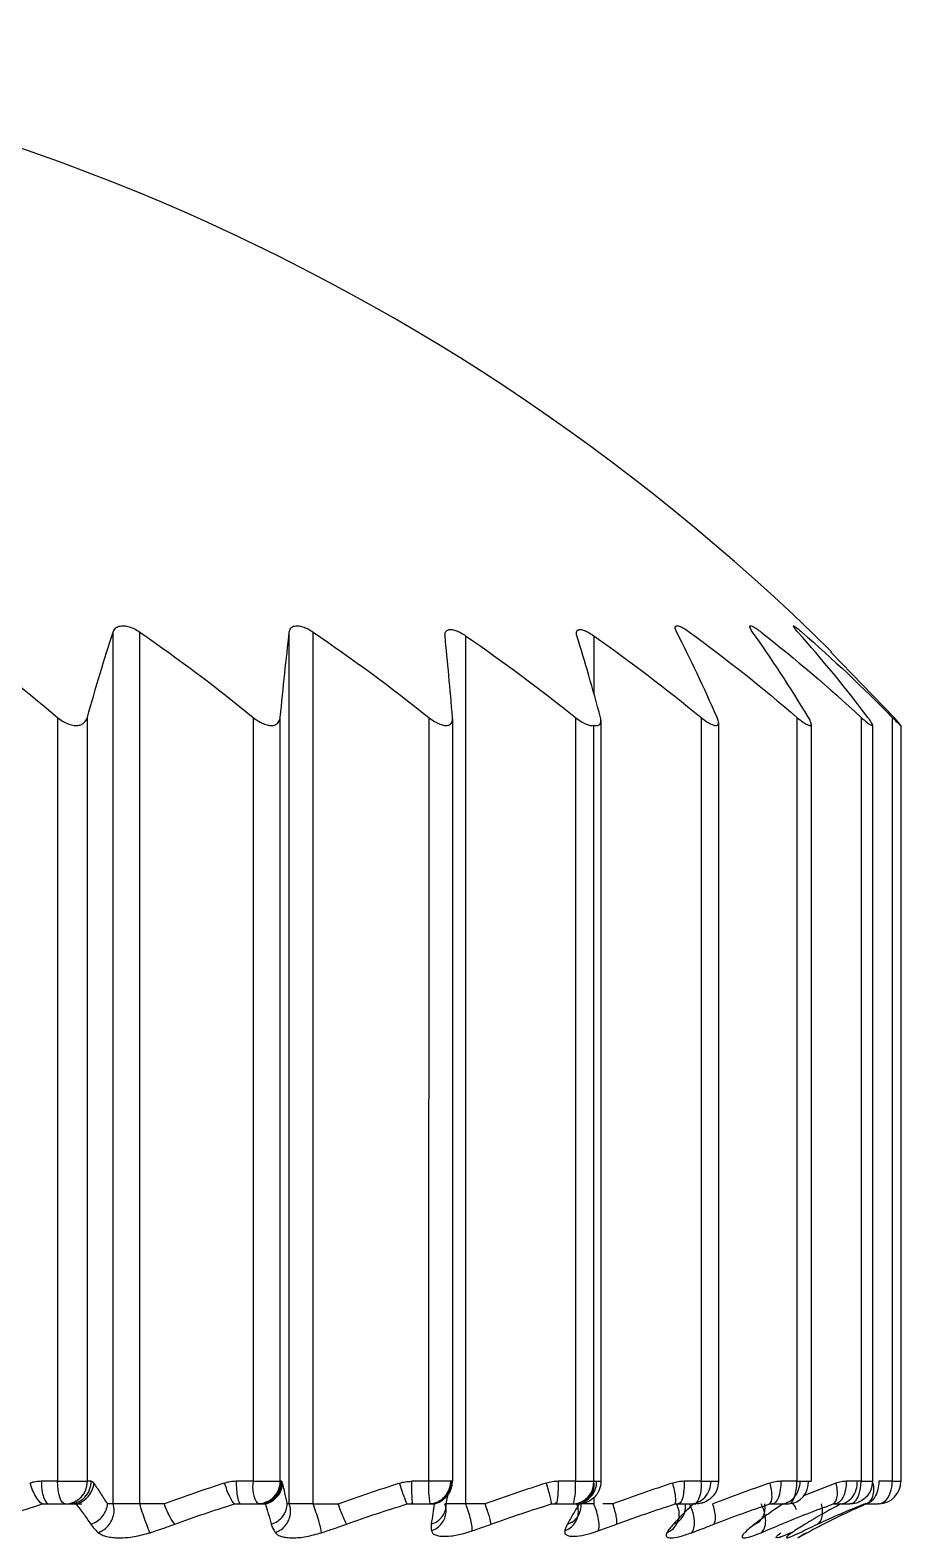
# Model space of a CAD drawing. Header units: inches. Extents: x 24920 to 61775, y 10942 to 38819.
# Drawn here: x 48673.61 to 48677.45, y 29690.49 to 29697.14 of the extents above; entities that cross this region are included whole.
import ezdxf

# ---------------------------------------------------------------- set-up
doc = ezdxf.new("R2010")
doc.units = ezdxf.units.IN
doc.header["$MEASUREMENT"] = 0
doc.layers.add('FF-FIXT', color=2, linetype='Continuous')

# ---------------------------------------------------------------- blocks, each defined once
blk = doc.blocks.new('ssgeg')
at = {"layer": 'FF-FIXT', "color": 8, "ltscale": 3}
for p, q in [((48903.9739, 29515.1444), (48903.974, 29518.9899)), ((48904.0914, 29515.1444), (48904.0915, 29518.9899)), ((48904.7508, 29515.1444), (48904.7508, 29518.9899)), ((48904.856, 29515.1444), (48904.8561, 29518.9899)), ((48905.5286, 29518.9732), (48905.5285, 29515.1444)), ((48906.094, 29518.9732), (48906.094, 29518.7145)), ((48907.4178, 29518.6136), (48907.1393, 29518.9008)), ((48903.7287, 29518.6137), (48903.7286, 29515.2444)), ((48903.8603, 29515.2444), (48903.8603, 29518.6136)), ((48904.5913, 29518.6136), (48904.5913, 29515.2444)), ((48904.711, 29515.2444), (48904.7111, 29518.6136)), ((48905.3655, 29518.6136), (48905.3654, 29515.2444)), ((48905.471, 29518.6085), (48905.4709, 29515.2444)), ((48906.0126, 29518.6136), (48906.0125, 29515.2444)), ((48906.5666, 29518.6136), (48906.5665, 29515.2444)), ((48906.9898, 29518.6136), (48906.9897, 29515.2444)), ((48907.273, 29518.6136), (48907.2729, 29515.2444)), ((48907.4101, 29518.6136), (48907.4101, 29515.2444)), ((48906.0938, 29515.2444), (48906.0939, 29518.5793)), ((48906.1254, 29518.5992), (48906.1253, 29515.2444)), ((48906.6435, 29518.5908), (48906.6435, 29515.2444)), ((48907.0527, 29518.5843), (48907.0527, 29515.2444)), ((48907.3228, 29518.5796), (48907.3227, 29515.2444)), ((48907.4478, 29518.5783), (48907.4478, 29515.2444)), ((48903.7286, 29515.2444), (48903.6571, 29515.2444)), ((48903.7286, 29515.2444), (48903.8603, 29515.2444)), ((48903.8772, 29515.2444), (48903.8603, 29515.2444)), ((48904.5913, 29515.2444), (48904.5167, 29515.2444)), ((48904.5913, 29515.2444), (48904.711, 29515.2444)), ((48904.7169, 29515.2444), (48904.711, 29515.2444)), ((48904.7154, 29515.2173), (48904.7201, 29515.2254)), ((48905.3654, 29515.2444), (48905.2894, 29515.2444)), ((48905.4637, 29515.2444), (48905.3654, 29515.2444)), ((48905.4709, 29515.2444), (48905.4637, 29515.2444)), ((48906.0125, 29515.2444), (48905.9367, 29515.2444)), ((48906.0125, 29515.2444), (48906.0938, 29515.2444)), ((48906.0938, 29515.2444), (48906.1253, 29515.2444)), ((48906.5665, 29515.2444), (48906.4925, 29515.2444)), ((48906.5665, 29515.2444), (48906.6435, 29515.2444)), ((48906.9897, 29515.2444), (48906.919, 29515.2444)), ((48906.9897, 29515.2444), (48907.0527, 29515.2444)), ((48907.1618, 29515.2365), (48907.0181, 29515.18)), ((48907.2729, 29515.2444), (48907.2071, 29515.2444)), ((48907.2729, 29515.2444), (48907.3227, 29515.2444)), ((48907.4101, 29515.2444), (48907.3505, 29515.2444)), ((48907.4101, 29515.2444), (48907.4478, 29515.2444)), ((48903.6602, 29515.1444), (48903.6913, 29515.1444)), ((48903.6789, 29515.1514), (48903.6834, 29515.1444)), ((48903.6913, 29515.1444), (48903.7797, 29515.1444)), ((48903.6913, 29515.1444), (48903.7628, 29515.1444)), ((48903.7628, 29515.1444), (48903.7797, 29515.1444)), ((48903.7797, 29515.1444), (48903.8104, 29515.1444)), ((48903.9739, 29515.1444), (48903.9492, 29515.1444)), ((48904.1998, 29515.1444), (48904.0914, 29515.1444)), ((48904.5085, 29515.1444), (48904.5368, 29515.1444)), ((48904.5296, 29515.1514), (48904.5295, 29515.1473)), ((48904.5368, 29515.1444), (48904.6172, 29515.1444)), ((48904.5368, 29515.1444), (48904.6113, 29515.1444)), ((48904.6113, 29515.1444), (48904.6172, 29515.1444)), ((48904.6172, 29515.1444), (48904.6451, 29515.1444)), ((48904.6668, 29515.156), (48904.6546, 29515.1517)), ((48904.7508, 29515.1444), (48904.7421, 29515.1444)), ((48904.856, 29515.1444), (48904.9665, 29515.1444)), ((48905.27, 29515.1444), (48905.295, 29515.1444)), ((48905.2931, 29515.1514), (48905.2883, 29515.1444)), ((48905.2923, 29515.1444), (48905.3093, 29515.1444)), ((48905.295, 29515.1444), (48905.3709, 29515.1444)), ((48905.3657, 29515.1444), (48905.3901, 29515.1444)), ((48905.4374, 29515.1444), (48905.4433, 29515.1444)), ((48905.4433, 29515.1444), (48905.4548, 29515.2016)), ((48905.6144, 29515.1444), (48905.5285, 29515.1444)), ((48905.9069, 29515.1444), (48905.9281, 29515.1444)), ((48905.9314, 29515.1513), (48905.9223, 29515.1443)), ((48905.9281, 29515.1444), (48906.0039, 29515.1444)), ((48906.009, 29515.1444), (48906.0295, 29515.1444)), ((48906.0939, 29515.1717), (48906.0939, 29515.1444)), ((48906.1778, 29515.1444), (48906.1332, 29515.1444)), ((48906.4526, 29515.1444), (48906.4694, 29515.1444)), ((48906.478, 29515.1513), (48906.4647, 29515.1443)), ((48906.4694, 29515.1444), (48906.5435, 29515.1444)), ((48906.8698, 29515.1444), (48906.882, 29515.1444)), ((48906.882, 29515.1444), (48906.9527, 29515.1444)), ((48906.9319, 29515.1414), (48906.9295, 29515.1451)), ((48907.1497, 29515.1444), (48907.1569, 29515.1444)), ((48907.1569, 29515.1444), (48907.2227, 29515.1444)), ((48907.2882, 29515.1444), (48907.3478, 29515.1444)), ((48907.3525, 29515.1446), (48907.3478, 29515.1444)), ((48906.8261, 29515.0695), (48906.794, 29515.0471)), ((48906.9169, 29514.9988), (48906.9132, 29514.9964)), ((48906.9541, 29514.9978), (48906.9506, 29514.9955))]:
    blk.add_line(p, q, dxfattribs=at)
at = {"layer": 'FF-FIXT', "color": 8, "ltscale": 3, "flags": 128}
for points in [[(48903.7628, 29515.1444), (48903.7561, 29515.1464), (48903.7497, 29515.1521), (48903.7438, 29515.1613), (48903.7386, 29515.1737), (48903.7344, 29515.1889), (48903.7312, 29515.2062), (48903.7293, 29515.2249), (48903.7286, 29515.2444)], [(48906.9527, 29515.1444), (48906.9599, 29515.1463), (48906.9668, 29515.152), (48906.9732, 29515.1612), (48906.9788, 29515.1737), (48906.9835, 29515.1888), (48906.9869, 29515.2061), (48906.989, 29515.2249), (48906.9897, 29515.2444)], [(48907.2227, 29515.1444), (48907.2325, 29515.1463), (48907.2419, 29515.152), (48907.2506, 29515.1612), (48907.2582, 29515.1736), (48907.2644, 29515.1888), (48907.2691, 29515.2061), (48907.2719, 29515.2248), (48907.2729, 29515.2444)], [(48907.3478, 29515.1444), (48907.3599, 29515.1463), (48907.3716, 29515.152), (48907.3824, 29515.1612), (48907.3918, 29515.1736), (48907.3996, 29515.1888), (48907.4053, 29515.2061), (48907.4089, 29515.2248), (48907.4101, 29515.2444)], [(48906.5784, 29515.1516), (48906.5618, 29515.1463), (48906.5435, 29515.1444)]]:
    blk.add_lwpolyline(points, dxfattribs=at)
at = {"layer": 'FF-FIXT', "color": 8, "ltscale": 3}
for centre, radius, start, end in [((48900.4663, 29512.1445), 9.5, 45.35074, 89.99878), ((48903.7615, 29515.2432), 0.0988, 270.73974, 0.71462), ((48904.731, 29515.2204), 0.1418, 170.25833, 212.42148), ((48904.611, 29515.2443), 0.1, 293.50909, 0.04727), ((48905.8221, 29515.2195), 0.4574, 176.87377, 189.44373), ((48905.3708, 29515.2443), 0.0999, 284.10245, 0.05441), ((48905.7152, 29515.2196), 0.2983, 345.39915, 4.7702), ((48905.9986, 29515.2396), 0.0954, 273.21105, 2.87721), ((48906.0059, 29515.2311), 0.0889, 282.58649, 8.58338), ((48906.4409, 29515.2207), 0.1279, 323.35466, 10.673), ((48906.946, 29515.2386), 0.0944, 274.02824, 3.53102), ((48907.348, 29515.2443), 0.0998, 272.61752, 0.03695), ((48904.6113, 29515.2439), 0.0994, 270.00476, 293.46565), ((48906.0249, 29515.2421), 0.0977, 270.2483, 293.11684)]:
    blk.add_arc(centre, radius, start, end, dxfattribs=at)
for points, knots in [([(48903.974, 29518.9899), (48903.976, 29518.9962), (48903.9795, 29519.002), (48903.9846, 29519.0066), (48903.9888, 29519.0104), (48903.9941, 29519.0134), (48904.0005, 29519.0153), (48904.0069, 29519.0172), (48904.0145, 29519.0179), (48904.0226, 29519.0174), (48904.0297, 29519.0169), (48904.0373, 29519.0154), (48904.0449, 29519.0131), (48904.0527, 29519.0108), (48904.0606, 29519.0076), (48904.0681, 29519.0038), (48904.0763, 29518.9997), (48904.0841, 29518.995), (48904.0915, 29518.9899)], [0, 0, 0, 0, 0.0000337382, 0.0000337382, 0.0000337382, 0.0000613606, 0.0000613606, 0.0000613606, 0.0000892256, 0.0000892256, 0.0000892256, 0.0001137012, 0.0001137012, 0.0001137012, 0.0001388699, 0.0001388699, 0.0001388699, 0.0001659953, 0.0001659953, 0.0001659953, 0.0001659953]), ([(48904.7508, 29518.9899), (48904.7516, 29518.9962), (48904.7536, 29519.002), (48904.7574, 29519.0066), (48904.7604, 29519.0103), (48904.7647, 29519.0134), (48904.77, 29519.0153), (48904.7754, 29519.0171), (48904.7821, 29519.0179), (48904.7894, 29519.0173), (48904.7959, 29519.0169), (48904.803, 29519.0154), (48904.8102, 29519.0131), (48904.8176, 29519.0108), (48904.8252, 29519.0075), (48904.8326, 29519.0038), (48904.8406, 29518.9997), (48904.8485, 29518.995), (48904.8561, 29518.9899)], [0, 0, 0, 0, 0.0000337382, 0.0000337382, 0.0000337382, 0.0000613606, 0.0000613606, 0.0000613606, 0.0000892256, 0.0000892256, 0.0000892256, 0.0001137012, 0.0001137012, 0.0001137012, 0.0001388699, 0.0001388699, 0.0001388699, 0.0001659953, 0.0001659953, 0.0001659953, 0.0001659953]), ([(48905.4375, 29518.9732), (48905.4368, 29518.9796), (48905.4375, 29518.9854), (48905.4398, 29518.99), (48905.4416, 29518.9938), (48905.4447, 29518.9969), (48905.4489, 29518.9988), (48905.4532, 29519.0007), (48905.4588, 29519.0015), (48905.4652, 29519.001), (48905.4709, 29519.0005), (48905.4773, 29518.999), (48905.4839, 29518.9968), (48905.4908, 29518.9945), (48905.498, 29518.9912), (48905.5051, 29518.9875), (48905.513, 29518.9833), (48905.5209, 29518.9785), (48905.5286, 29518.9732)], [0, 0, 0, 0, 0.0000338569, 0.0000338569, 0.0000338569, 0.0000614833, 0.0000614833, 0.0000614833, 0.0000893569, 0.0000893569, 0.0000893569, 0.0001137913, 0.0001137913, 0.0001137913, 0.0001388793, 0.0001388793, 0.0001388793, 0.0001667421, 0.0001667421, 0.0001667421, 0.0001667421]), ([(48906.0193, 29518.9732), (48906.0173, 29518.9795), (48906.0165, 29518.9854), (48906.0173, 29518.99), (48906.018, 29518.9938), (48906.0198, 29518.9969), (48906.0228, 29518.9988), (48906.0259, 29519.0007), (48906.0303, 29519.0015), (48906.0356, 29519.001), (48906.0404, 29519.0005), (48906.046, 29518.999), (48906.0519, 29518.9968), (48906.0581, 29518.9944), (48906.0647, 29518.9912), (48906.0714, 29518.9875), (48906.0788, 29518.9833), (48906.0865, 29518.9784), (48906.094, 29518.9732)], [0, 0, 0, 0, 0.0000338569, 0.0000338569, 0.0000338569, 0.0000614833, 0.0000614833, 0.0000614833, 0.0000893569, 0.0000893569, 0.0000893569, 0.0001137913, 0.0001137913, 0.0001137913, 0.0001388793, 0.0001388793, 0.0001388793, 0.0001667421, 0.0001667421, 0.0001667421, 0.0001667421]), ([(48906.4592, 29518.9898), (48906.4559, 29518.9962), (48906.4537, 29519.0019), (48906.4531, 29519.0065), (48906.4525, 29519.0103), (48906.4531, 29519.0133), (48906.4549, 29519.0152), (48906.4567, 29519.0171), (48906.4599, 29519.0179), (48906.4641, 29519.0173), (48906.4679, 29519.0168), (48906.4726, 29519.0153), (48906.4778, 29519.0131), (48906.4831, 29519.0107), (48906.4891, 29519.0075), (48906.4952, 29519.0037), (48906.5019, 29518.9997), (48906.5089, 29518.9949), (48906.5158, 29518.9898)], [0, 0, 0, 0, 0.0000337382, 0.0000337382, 0.0000337382, 0.0000613606, 0.0000613606, 0.0000613606, 0.0000892256, 0.0000892256, 0.0000892256, 0.0001137012, 0.0001137012, 0.0001137012, 0.0001388699, 0.0001388699, 0.0001388699, 0.0001659953, 0.0001659953, 0.0001659953, 0.0001659953]), ([(48906.7943, 29518.9898), (48906.7898, 29518.9962), (48906.7862, 29519.0019), (48906.7841, 29519.0065), (48906.7824, 29519.0103), (48906.7816, 29519.0133), (48906.7821, 29519.0152), (48906.7826, 29519.0171), (48906.7844, 29519.0179), (48906.7874, 29519.0173), (48906.7901, 29519.0168), (48906.7937, 29519.0153), (48906.798, 29519.0131), (48906.8024, 29519.0107), (48906.8075, 29519.0075), (48906.813, 29519.0037), (48906.8189, 29518.9997), (48906.8252, 29518.9949), (48906.8317, 29518.9898)], [0, 0, 0, 0, 0.0000337382, 0.0000337382, 0.0000337382, 0.0000613606, 0.0000613606, 0.0000613606, 0.0000892256, 0.0000892256, 0.0000892256, 0.0001137012, 0.0001137012, 0.0001137012, 0.0001388699, 0.0001388699, 0.0001388699, 0.0001659953, 0.0001659953, 0.0001659953, 0.0001659953]), ([(48906.9937, 29518.9898), (48906.9881, 29518.9961), (48906.9832, 29519.0019), (48906.9796, 29519.0065), (48906.9767, 29519.0103), (48906.9746, 29519.0133), (48906.9738, 29519.0152), (48906.9729, 29519.0171), (48906.9733, 29519.0178), (48906.975, 29519.0173), (48906.9766, 29519.0168), (48906.9791, 29519.0153), (48906.9823, 29519.0131), (48906.9857, 29519.0107), (48906.9899, 29519.0075), (48906.9945, 29519.0037), (48906.9995, 29518.9997), (48907.0052, 29518.9949), (48907.011, 29518.9898)], [0, 0, 0, 0, 0.0000337382, 0.0000337382, 0.0000337382, 0.0000613606, 0.0000613606, 0.0000613606, 0.0000892256, 0.0000892256, 0.0000892256, 0.0001137012, 0.0001137012, 0.0001137012, 0.0001388699, 0.0001388699, 0.0001388699, 0.0001659953, 0.0001659953, 0.0001659953, 0.0001659953]), ([(48903.7287, 29518.6137), (48903.7379, 29518.6058), (48903.7483, 29518.5984), (48903.7593, 29518.5924), (48903.7676, 29518.588), (48903.7763, 29518.5842), (48903.7851, 29518.5816), (48903.7925, 29518.5793), (48903.8001, 29518.578), (48903.8073, 29518.5776), (48903.8144, 29518.5773), (48903.8212, 29518.578), (48903.8272, 29518.5797), (48903.833, 29518.5813), (48903.8381, 29518.5838), (48903.8424, 29518.5869), (48903.8487, 29518.5915), (48903.8534, 29518.5974), (48903.8567, 29518.604), (48903.8582, 29518.607), (48903.8594, 29518.6103), (48903.8603, 29518.6136)], [0, 0, 0, 0, 0.000037755, 0.000037755, 0.000037755, 0.0000657467, 0.0000657467, 0.0000657467, 0.0000895473, 0.0000895473, 0.0000895473, 0.0001134069, 0.0001134069, 0.0001134069, 0.0001365653, 0.0001365653, 0.0001365653, 0.0001706438, 0.0001706438, 0.0001706438, 0.000186607, 0.000186607, 0.000186607, 0.000186607]), ([(48904.5913, 29518.6136), (48904.601, 29518.6058), (48904.6115, 29518.5984), (48904.6225, 29518.5924), (48904.6307, 29518.5879), (48904.6393, 29518.5841), (48904.6476, 29518.5815), (48904.6547, 29518.5793), (48904.6619, 29518.5779), (48904.6684, 29518.5776), (48904.675, 29518.5773), (48904.6811, 29518.578), (48904.6862, 29518.5797), (48904.6913, 29518.5813), (48904.6955, 29518.5838), (48904.699, 29518.5869), (48904.704, 29518.5915), (48904.7073, 29518.5974), (48904.7092, 29518.6039), (48904.7102, 29518.607), (48904.7107, 29518.6103), (48904.7111, 29518.6136)], [0, 0, 0, 0, 0.000037755, 0.000037755, 0.000037755, 0.0000657467, 0.0000657467, 0.0000657467, 0.0000895473, 0.0000895473, 0.0000895473, 0.0001134069, 0.0001134069, 0.0001134069, 0.0001365653, 0.0001365653, 0.0001365653, 0.0001706438, 0.0001706438, 0.0001706438, 0.000186607, 0.000186607, 0.000186607, 0.000186607]), ([(48905.3655, 29518.6136), (48905.3753, 29518.6058), (48905.3858, 29518.5984), (48905.3965, 29518.5924), (48905.4045, 29518.5879), (48905.4127, 29518.5841), (48905.4205, 29518.5815), (48905.4271, 29518.5793), (48905.4336, 29518.5779), (48905.4394, 29518.5776), (48905.4452, 29518.5773), (48905.4504, 29518.578), (48905.4547, 29518.5796), (48905.4589, 29518.5813), (48905.4622, 29518.5838), (48905.4647, 29518.5869), (48905.4683, 29518.5915), (48905.4702, 29518.5974), (48905.4708, 29518.6039), (48905.4711, 29518.607), (48905.471, 29518.6103), (48905.4708, 29518.6136)], [0, 0, 0, 0, 0.000037755, 0.000037755, 0.000037755, 0.0000657467, 0.0000657467, 0.0000657467, 0.0000895473, 0.0000895473, 0.0000895473, 0.0001134069, 0.0001134069, 0.0001134069, 0.0001365653, 0.0001365653, 0.0001365653, 0.0001706438, 0.0001706438, 0.0001706438, 0.000186607, 0.000186607, 0.000186607, 0.000186607]), ([(48906.0126, 29518.6136), (48906.0224, 29518.6058), (48906.0327, 29518.5984), (48906.0429, 29518.5924), (48906.0504, 29518.5879), (48906.0581, 29518.5841), (48906.0652, 29518.5815), (48906.0712, 29518.5793), (48906.077, 29518.5779), (48906.082, 29518.5776), (48906.0866, 29518.5773), (48906.0907, 29518.5779), (48906.0939, 29518.5793)], [0, 0, 0, 0, 0.000037755, 0.000037755, 0.000037755, 0.0000657467, 0.0000657467, 0.0000657467, 0.0000895473, 0.0000895473, 0.0000895473, 0.0001117356, 0.0001117356, 0.0001117356, 0.0001117356]), ([(48906.0939, 29518.5793), (48906.0996, 29518.5778), (48906.1049, 29518.5772), (48906.1093, 29518.5777), (48906.1136, 29518.5782), (48906.1171, 29518.5797), (48906.1197, 29518.5821), (48906.1222, 29518.5845), (48906.1239, 29518.5877), (48906.1247, 29518.5915), (48906.126, 29518.5976), (48906.1253, 29518.6054), (48906.1231, 29518.6136)], [0, 0, 0, 0, 0.0000240602, 0.0000240602, 0.0000240602, 0.0000480886, 0.0000480886, 0.0000480886, 0.0000721723, 0.0000721723, 0.0000721723, 0.0001119387, 0.0001119387, 0.0001119387, 0.0001119387]), ([(48906.5666, 29518.6136), (48906.5762, 29518.6057), (48906.5861, 29518.5984), (48906.5955, 29518.5924), (48906.6025, 29518.5879), (48906.6094, 29518.5841), (48906.6157, 29518.5815), (48906.621, 29518.5793), (48906.6259, 29518.5779), (48906.6299, 29518.5776), (48906.6339, 29518.5772), (48906.6371, 29518.578), (48906.6394, 29518.5796), (48906.6415, 29518.5812), (48906.6428, 29518.5838), (48906.6433, 29518.5869), (48906.644, 29518.5914), (48906.6431, 29518.5974), (48906.641, 29518.6039), (48906.64, 29518.607), (48906.6387, 29518.6102), (48906.6373, 29518.6136)], [0, 0, 0, 0, 0.000037755, 0.000037755, 0.000037755, 0.0000657467, 0.0000657467, 0.0000657467, 0.0000895473, 0.0000895473, 0.0000895473, 0.0001134069, 0.0001134069, 0.0001134069, 0.0001365653, 0.0001365653, 0.0001365653, 0.0001706438, 0.0001706438, 0.0001706438, 0.000186607, 0.000186607, 0.000186607, 0.000186607]), ([(48906.9898, 29518.6136), (48906.9989, 29518.6057), (48907.0081, 29518.5984), (48907.0166, 29518.5924), (48907.0229, 29518.5879), (48907.029, 29518.5841), (48907.0342, 29518.5815), (48907.0386, 29518.5793), (48907.0425, 29518.5779), (48907.0455, 29518.5776), (48907.0485, 29518.5772), (48907.0506, 29518.578), (48907.0517, 29518.5796), (48907.0528, 29518.5812), (48907.053, 29518.5837), (48907.0524, 29518.5869), (48907.0516, 29518.5914), (48907.0492, 29518.5974), (48907.0458, 29518.6039), (48907.0442, 29518.607), (48907.0424, 29518.6102), (48907.0403, 29518.6136)], [0, 0, 0, 0, 0.000037755, 0.000037755, 0.000037755, 0.0000657467, 0.0000657467, 0.0000657467, 0.0000895473, 0.0000895473, 0.0000895473, 0.0001134069, 0.0001134069, 0.0001134069, 0.0001365653, 0.0001365653, 0.0001365653, 0.0001706438, 0.0001706438, 0.0001706438, 0.000186607, 0.000186607, 0.000186607, 0.000186607]), ([(48907.273, 29518.6136), (48907.2815, 29518.6057), (48907.2898, 29518.5984), (48907.2972, 29518.5924), (48907.3027, 29518.5879), (48907.3078, 29518.5841), (48907.3118, 29518.5815), (48907.3153, 29518.5793), (48907.3181, 29518.5779), (48907.32, 29518.5775), (48907.3219, 29518.5772), (48907.3228, 29518.5779), (48907.3228, 29518.5796), (48907.3228, 29518.5812), (48907.3218, 29518.5837), (48907.3203, 29518.5869), (48907.318, 29518.5914), (48907.3141, 29518.5974), (48907.3095, 29518.6039), (48907.3073, 29518.607), (48907.3049, 29518.6102), (48907.3024, 29518.6136)], [0, 0, 0, 0, 0.000037755, 0.000037755, 0.000037755, 0.0000657467, 0.0000657467, 0.0000657467, 0.0000895473, 0.0000895473, 0.0000895473, 0.0001134069, 0.0001134069, 0.0001134069, 0.0001365653, 0.0001365653, 0.0001365653, 0.0001706438, 0.0001706438, 0.0001706438, 0.000186607, 0.000186607, 0.000186607, 0.000186607]), ([(48907.4101, 29518.6136), (48907.4176, 29518.606), (48907.4307, 29518.5927), (48907.4428, 29518.5812), (48907.448, 29518.5767), (48907.4473, 29518.578), (48907.4472, 29518.5783)], [0, 0, 0, 0, 0.38281, 0.66721, 0.90919, 1, 1, 1, 1]), ([(48907.4467, 29518.5796), (48907.4456, 29518.5812), (48907.4436, 29518.5837), (48907.441, 29518.5869), (48907.4373, 29518.5914), (48907.4321, 29518.5974), (48907.4264, 29518.6039), (48907.4237, 29518.607), (48907.4208, 29518.6102), (48907.4178, 29518.6136)], [0.00011340686, 0.00011340686, 0.00011340686, 0.00011340686, 0.00013656527, 0.00013656527, 0.00013656527, 0.00017064379, 0.00017064379, 0.00017064379, 0.00018660699, 0.00018660699, 0.00018660699, 0.00018660699]), ([(48903.6571, 29515.2444), (48903.6488, 29515.2441), (48903.6321, 29515.2434), (48903.616, 29515.2388), (48903.6079, 29515.2366)], [0, 0, 0, 0, 0.501141, 1, 1, 1, 1]), ([(48903.6602, 29515.1444), (48903.6524, 29515.1493), (48903.6424, 29515.1605), (48903.6229, 29515.1943), (48903.6139, 29515.2163), (48903.6079, 29515.2366)], [0, 0, 0, 0, 0.5, 0.5, 1, 1, 1, 1]), ([(48903.6571, 29515.2444), (48903.6571, 29515.2209), (48903.6605, 29515.1933), (48903.6738, 29515.1542), (48903.6832, 29515.1444), (48903.6913, 29515.1444)], [0, 0, 0, 0, 0.5, 0.5, 1, 1, 1, 1]), ([(48903.7797, 29515.1444), (48903.8027, 29515.1444), (48903.8296, 29515.1542), (48903.8677, 29515.1932), (48903.8772, 29515.2209), (48903.8772, 29515.2444)], [0, 0, 0, 0, 0.5, 0.5, 1, 1, 1, 1]), ([(48903.8104, 29515.1444), (48903.8298, 29515.1495), (48903.8502, 29515.1614), (48903.8793, 29515.1957), (48903.8875, 29515.2172), (48903.8889, 29515.2366)], [0, 0, 0, 0, 0.5, 0.5, 1, 1, 1, 1]), ([(48903.8889, 29515.2366), (48903.887, 29515.2388), (48903.8831, 29515.2434), (48903.8792, 29515.2441), (48903.8772, 29515.2444)], [0, 0, 0, 0, 0.498577, 1, 1, 1, 1]), ([(48903.9492, 29515.1444), (48903.9392, 29515.1607), (48903.9192, 29515.193), (48903.899, 29515.2221), (48903.8889, 29515.2366)], [0, 0, 0, 0, 0.501585, 1, 1, 1, 1]), ([(48904.4654, 29515.2366), (48904.421, 29515.2221), (48904.332, 29515.193), (48904.244, 29515.1606), (48904.1998, 29515.1444)], [0, 0, 0, 0, 0.498413, 1, 1, 1, 1]), ([(48904.5167, 29515.2444), (48904.508, 29515.2441), (48904.4906, 29515.2434), (48904.4738, 29515.2388), (48904.4654, 29515.2366)], [0, 0, 0, 0, 0.501141, 1, 1, 1, 1]), ([(48904.5085, 29515.1444), (48904.5033, 29515.1492), (48904.4959, 29515.1605), (48904.4799, 29515.1943), (48904.4716, 29515.2163), (48904.4654, 29515.2366)], [0, 0, 0, 0, 0.5, 0.5, 1, 1, 1, 1]), ([(48904.5167, 29515.2444), (48904.5167, 29515.2209), (48904.5187, 29515.1932), (48904.5265, 29515.1542), (48904.532, 29515.1444), (48904.5368, 29515.1444)], [0, 0, 0, 0, 0.5, 0.5, 1, 1, 1, 1]), ([(48904.6172, 29515.1444), (48904.6407, 29515.1444), (48904.6683, 29515.1542), (48904.7072, 29515.1932), (48904.7169, 29515.2208), (48904.7169, 29515.2444)], [0, 0, 0, 0, 0.5, 0.5, 1, 1, 1, 1]), ([(48904.6451, 29515.1444), (48904.6647, 29515.1495), (48904.685, 29515.1614), (48904.7132, 29515.1957), (48904.7205, 29515.2172), (48904.721, 29515.2365)], [0, 0, 0, 0, 0.5, 0.5, 1, 1, 1, 1]), ([(48904.721, 29515.2365), (48904.7203, 29515.2388), (48904.719, 29515.2433), (48904.7176, 29515.2441), (48904.7169, 29515.2444)], [0, 0, 0, 0, 0.498577, 1, 1, 1, 1]), ([(48904.7421, 29515.1444), (48904.7386, 29515.1606), (48904.7316, 29515.193), (48904.7245, 29515.2221), (48904.721, 29515.2365)], [0, 0, 0, 0, 0.501585, 1, 1, 1, 1]), ([(48904.9665, 29515.1444), (48905.0113, 29515.1606), (48905.101, 29515.1929), (48905.1918, 29515.222), (48905.2372, 29515.2365)], [0, 0, 0, 0, 0.5, 1, 1, 1, 1]), ([(48905.2372, 29515.2365), (48905.2457, 29515.2388), (48905.2628, 29515.2434), (48905.2806, 29515.2441), (48905.2894, 29515.2444)], [0, 0, 0, 0, 0.4999831, 1, 1, 1, 1]), ([(48905.27, 29515.1444), (48905.2675, 29515.1492), (48905.2629, 29515.1605), (48905.2508, 29515.1943), (48905.2435, 29515.2163), (48905.2372, 29515.2365)], [0, 0, 0, 0, 0.5, 0.5, 1, 1, 1, 1]), ([(48905.2894, 29515.2444), (48905.2894, 29515.2208), (48905.29, 29515.1932), (48905.2921, 29515.1542), (48905.2936, 29515.1444), (48905.2949, 29515.1444)], [0, 0, 0, 0, 0.5, 0.5, 1, 1, 1, 1]), ([(48905.3657, 29515.1444), (48905.3892, 29515.1444), (48905.4168, 29515.1542), (48905.4557, 29515.1932), (48905.4655, 29515.2208), (48905.4655, 29515.2444)], [0, 0, 0, 0, 0.5, 0.5, 1, 1, 1, 1]), ([(48905.4636, 29515.2444), (48905.4627, 29515.2382), (48905.4609, 29515.2258), (48905.4546, 29515.2073), (48905.4456, 29515.1898), (48905.434, 29515.1742), (48905.4201, 29515.1612), (48905.4044, 29515.1516), (48905.3874, 29515.1454), (48905.3757, 29515.1447), (48905.3699, 29515.1444)], [0, 0, 0, 0, 0.119936, 0.2418472, 0.3655559, 0.4907229, 0.6170426, 0.7442023, 0.8719906, 1, 1, 1, 1]), ([(48905.3901, 29515.1444), (48905.4095, 29515.1494), (48905.4292, 29515.1614), (48905.4559, 29515.1956), (48905.4623, 29515.2172), (48905.4619, 29515.2365)], [0, 0, 0, 0, 0.5, 0.5, 1, 1, 1, 1]), ([(48905.4619, 29515.2365), (48905.4625, 29515.2388), (48905.4636, 29515.2433), (48905.4649, 29515.244), (48905.4655, 29515.2444)], [0, 0, 0, 0, 0.498577, 1, 1, 1, 1]), ([(48905.8846, 29515.2365), (48905.8394, 29515.222), (48905.7488, 29515.1929), (48905.6593, 29515.1606), (48905.6144, 29515.1444)], [0, 0, 0, 0, 0.498412, 1, 1, 1, 1]), ([(48905.9069, 29515.1444), (48905.907, 29515.1492), (48905.9052, 29515.1605), (48905.8971, 29515.1943), (48905.8909, 29515.2163), (48905.8845, 29515.2365)], [0, 0, 0, 0, 0.5, 0.5, 1, 1, 1, 1]), ([(48905.9367, 29515.2444), (48905.9278, 29515.244), (48905.9101, 29515.2433), (48905.893, 29515.2388), (48905.8846, 29515.2365)], [0, 0, 0, 0, 0.503882, 1, 1, 1, 1]), ([(48905.9367, 29515.2444), (48905.9367, 29515.2208), (48905.9359, 29515.1932), (48905.9325, 29515.1542), (48905.9301, 29515.1444), (48905.9281, 29515.1444)], [0, 0, 0, 0, 0.5, 0.5, 1, 1, 1, 1]), ([(48906.009, 29515.1444), (48906.0321, 29515.1444), (48906.059, 29515.1542), (48906.0972, 29515.1932), (48906.1067, 29515.2208), (48906.1067, 29515.2444)], [0, 0, 0, 0, 0.5, 0.5, 1, 1, 1, 1]), ([(48906.0295, 29515.1444), (48906.0483, 29515.1494), (48906.067, 29515.1614), (48906.0916, 29515.1956), (48906.0968, 29515.2172), (48906.0956, 29515.2365)], [0, 0, 0, 0, 0.5, 0.5, 1, 1, 1, 1]), ([(48906.1253, 29515.2444), (48906.1239, 29515.2314), (48906.1219, 29515.213), (48906.1092, 29515.1887), (48906.0939, 29515.1696), (48906.0693, 29515.1537), (48906.0492, 29515.1445), (48906.0383, 29515.1453), (48906.0382, 29515.1453)], [0, 0, 0, 0, 0.269194, 0.382022, 0.56873, 0.771332, 0.997711, 1, 1, 1, 1]), ([(48906.4416, 29515.2365), (48906.3975, 29515.222), (48906.309, 29515.1929), (48906.2216, 29515.1606), (48906.1778, 29515.1444)], [0, 0, 0, 0, 0.498412, 1, 1, 1, 1]), ([(48906.4925, 29515.2444), (48906.4839, 29515.244), (48906.4666, 29515.2433), (48906.4499, 29515.2388), (48906.4416, 29515.2365)], [0, 0, 0, 0, 0.501141, 1, 1, 1, 1]), ([(48906.4526, 29515.1444), (48906.4554, 29515.1492), (48906.4565, 29515.1604), (48906.4527, 29515.1943), (48906.4477, 29515.2163), (48906.4416, 29515.2365)], [0, 0, 0, 0, 0.5, 0.5, 1, 1, 1, 1]), ([(48906.4925, 29515.2444), (48906.4925, 29515.2208), (48906.4903, 29515.1932), (48906.4812, 29515.1541), (48906.4749, 29515.1444), (48906.4694, 29515.1444)], [0, 0, 0, 0, 0.5, 0.5, 1, 1, 1, 1]), ([(48906.5169, 29515.1444), (48906.539, 29515.1444), (48906.5649, 29515.1541), (48906.6015, 29515.1932), (48906.6106, 29515.2208), (48906.6106, 29515.2444)], [0, 0, 0, 0, 0.5, 0.5, 1, 1, 1, 1]), ([(48906.6435, 29515.2444), (48906.6421, 29515.2314), (48906.6401, 29515.213), (48906.6274, 29515.1886), (48906.6118, 29515.1694), (48906.5867, 29515.1528), (48906.5624, 29515.1438), (48906.5475, 29515.1454), (48906.5436, 29515.1458)], [0, 0, 0, 0, 0.2461151, 0.3506961, 0.5244094, 0.7141543, 0.9256765, 1, 1, 1, 1]), ([(48906.8704, 29515.2365), (48906.8283, 29515.222), (48906.7438, 29515.1929), (48906.6604, 29515.1606), (48906.6186, 29515.1444)], [0, 0, 0, 0, 0.498413, 1, 1, 1, 1]), ([(48906.8698, 29515.1444), (48906.8753, 29515.1492), (48906.8794, 29515.1604), (48906.8799, 29515.1943), (48906.8763, 29515.2163), (48906.8704, 29515.2365)], [0, 0, 0, 0, 0.5, 0.5, 1, 1, 1, 1]), ([(48906.919, 29515.2444), (48906.9108, 29515.244), (48906.8943, 29515.2433), (48906.8784, 29515.2388), (48906.8704, 29515.2365)], [0, 0, 0, 0, 0.5011414, 1, 1, 1, 1]), ([(48906.919, 29515.2444), (48906.919, 29515.2208), (48906.9154, 29515.1932), (48906.9009, 29515.1541), (48906.8907, 29515.1444), (48906.882, 29515.1444)], [0, 0, 0, 0, 0.5, 0.5, 1, 1, 1, 1]), ([(48906.916, 29515.1444), (48906.9366, 29515.1444), (48906.9608, 29515.1541), (48906.995, 29515.1932), (48907.0036, 29515.2208), (48907.0036, 29515.2444)], [0, 0, 0, 0, 0.5, 0.5, 1, 1, 1, 1]), ([(48907.1497, 29515.1444), (48907.1577, 29515.1492), (48907.1646, 29515.1604), (48907.1695, 29515.1942), (48907.1673, 29515.2163), (48907.1618, 29515.2365)], [0, 0, 0, 0, 0.5, 0.5, 1, 1, 1, 1]), ([(48907.2071, 29515.2444), (48907.2071, 29515.2208), (48907.2022, 29515.1932), (48907.1826, 29515.1541), (48907.1687, 29515.1444), (48907.1569, 29515.1444)], [0, 0, 0, 0, 0.5, 0.5, 1, 1, 1, 1]), ([(48907.2071, 29515.2444), (48907.1994, 29515.244), (48907.1841, 29515.2433), (48907.1692, 29515.2388), (48907.1618, 29515.2365)], [0, 0, 0, 0, 0.501141, 1, 1, 1, 1]), ([(48907.1767, 29515.1444), (48907.1954, 29515.1444), (48907.2174, 29515.1541), (48907.2485, 29515.1932), (48907.2563, 29515.2208), (48907.2563, 29515.2444)], [0, 0, 0, 0, 0.5, 0.5, 1, 1, 1, 1]), ([(48907.3227, 29515.2444), (48907.3213, 29515.2314), (48907.3193, 29515.2129), (48907.3066, 29515.1887), (48907.2914, 29515.1698), (48907.267, 29515.1533), (48907.2428, 29515.1442), (48907.2275, 29515.1455), (48907.223, 29515.1459)], [0, 0, 0, 0, 0.247729, 0.351113, 0.521948, 0.706995, 0.913723, 1, 1, 1, 1]), ([(48907.3505, 29515.2444), (48907.3505, 29515.2208), (48907.3445, 29515.1932), (48907.3201, 29515.1541), (48907.3029, 29515.1444), (48907.2883, 29515.1444)], [0, 0, 0, 0, 0.5, 0.5, 1, 1, 1, 1]), ([(48907.2948, 29515.1444), (48907.3074, 29515.1494), (48907.3187, 29515.1614), (48907.3302, 29515.1956), (48907.3302, 29515.2172), (48907.3259, 29515.2365)], [0, 0, 0, 0, 0.5, 0.5, 1, 1, 1, 1]), ([(48903.4073, 29515.0553), (48903.4492, 29515.0709), (48903.533, 29515.1022), (48903.6178, 29515.1304), (48903.6602, 29515.1444)], [0, 0, 0, 0, 0.5, 1, 1, 1, 1]), ([(48903.7145, 29515.1444), (48903.7173, 29515.1444), (48903.7218, 29515.1444), (48903.7277, 29515.1444), (48903.7339, 29515.1444), (48903.7418, 29515.1444), (48903.7508, 29515.1444), (48903.7597, 29515.1444), (48903.7699, 29515.1444), (48903.7806, 29515.1444), (48903.7912, 29515.1444), (48903.8026, 29515.1444), (48903.8138, 29515.1444), (48903.8212, 29515.1444), (48903.8287, 29515.1444), (48903.8358, 29515.1444)], [0, 0, 0, 0, 0.0000317514, 0.0000317514, 0.0000317514, 0.0000653651, 0.0000653651, 0.0000653651, 0.0000989937, 0.0000989937, 0.0000989937, 0.0001326223, 0.0001326223, 0.0001326223, 0.0001546832, 0.0001546832, 0.0001546832, 0.0001546832]), ([(48903.8104, 29515.1444), (48903.8212, 29515.1304), (48903.8429, 29515.1022), (48903.8643, 29515.0709), (48903.875, 29515.0553)], [0, 0, 0, 0, 0.5, 1, 1, 1, 1]), ([(48903.875, 29515.0553), (48903.8946, 29515.0614), (48903.914, 29515.0742), (48903.9408, 29515.1075), (48903.9478, 29515.1271), (48903.9492, 29515.1444)], [0, 0, 0, 0, 0.5, 0.5, 1, 1, 1, 1]), ([(48903.909, 29515.0177), (48903.9179, 29515.0221), (48903.9357, 29515.0308), (48903.9571, 29515.0527), (48903.9721, 29515.0789), (48903.9783, 29515.1044), (48903.9785, 29515.1266), (48903.9754, 29515.1385), (48903.9739, 29515.1444)], [0, 0, 0, 0, 0.187319, 0.374876, 0.562147, 0.749607, 0.875012, 1, 1, 1, 1]), ([(48904.0914, 29515.1444), (48904.0819, 29515.1443), (48904.0719, 29515.1444), (48904.0622, 29515.1444), (48904.051, 29515.1444), (48904.0399, 29515.1444), (48904.0298, 29515.1444), (48904.0196, 29515.1444), (48904.0101, 29515.1444), (48904.002, 29515.1444), (48903.9939, 29515.1444), (48903.9871, 29515.1445), (48903.9821, 29515.1444), (48903.9784, 29515.1444), (48903.9757, 29515.1443), (48903.9739, 29515.1444)], [0, 0, 0, 0, 0.0000293073, 0.0000293073, 0.0000293073, 0.0000629551, 0.0000629551, 0.0000629551, 0.0000966479, 0.0000966479, 0.0000966479, 0.0001303408, 0.0001303408, 0.0001303408, 0.0001544286, 0.0001544286, 0.0001544286, 0.0001544286]), ([(48904.1365, 29515.0177), (48904.1323, 29515.0263), (48904.1246, 29515.0454), (48904.1069, 29515.0952), (48904.0977, 29515.1237), (48904.0914, 29515.1444)], [0, 0, 0, 0, 0.5, 0.5, 1, 1, 1, 1]), ([(48904.2456, 29515.0553), (48904.2399, 29515.061), (48904.232, 29515.0728), (48904.2151, 29515.1056), (48904.2065, 29515.1259), (48904.1998, 29515.1444)], [0, 0, 0, 0, 0.5, 0.5, 1, 1, 1, 1]), ([(48904.2456, 29515.0553), (48904.2892, 29515.0709), (48904.3763, 29515.1022), (48904.4644, 29515.1304), (48904.5085, 29515.1444)], [0, 0, 0, 0, 0.5, 1, 1, 1, 1]), ([(48904.6501, 29515.1536), (48904.6472, 29515.152), (48904.6349, 29515.1453), (48904.6208, 29515.1448), (48904.6102, 29515.1444)], [0, 0, 0, 0, 0.240737, 1, 1, 1, 1]), ([(48904.6235, 29515.1444), (48904.6296, 29515.145), (48904.6422, 29515.1464), (48904.6606, 29515.1532), (48904.6783, 29515.1635), (48904.688, 29515.1733), (48904.6929, 29515.1782)], [0, 0, 0, 0, 0.23265, 0.479606, 0.737039, 1, 1, 1, 1]), ([(48904.6451, 29515.1444), (48904.6494, 29515.1303), (48904.6581, 29515.1022), (48904.6668, 29515.0709), (48904.6711, 29515.0553)], [0, 0, 0, 0, 0.5, 1, 1, 1, 1]), ([(48904.6711, 29515.0553), (48904.6909, 29515.0613), (48904.71, 29515.0742), (48904.7355, 29515.1074), (48904.7416, 29515.1271), (48904.7421, 29515.1444)], [0, 0, 0, 0, 0.5, 0.5, 1, 1, 1, 1]), ([(48904.6895, 29515.0177), (48904.6986, 29515.022), (48904.7167, 29515.0308), (48904.7379, 29515.0527), (48904.7523, 29515.0789), (48904.7574, 29515.1044), (48904.7564, 29515.1266), (48904.7526, 29515.1385), (48904.7507, 29515.1444)], [0, 0, 0, 0, 0.187319, 0.374876, 0.562147, 0.749607, 0.875012, 1, 1, 1, 1]), ([(48904.856, 29515.1444), (48904.8462, 29515.1443), (48904.8363, 29515.1444), (48904.8268, 29515.1444), (48904.8159, 29515.1444), (48904.8054, 29515.1444), (48904.796, 29515.1444), (48904.7866, 29515.1444), (48904.7781, 29515.1444), (48904.7713, 29515.1444), (48904.7645, 29515.1444), (48904.7591, 29515.1444), (48904.7555, 29515.1444), (48904.753, 29515.1444), (48904.7514, 29515.1443), (48904.7508, 29515.1444)], [0, 0, 0, 0, 0.0000293073, 0.0000293073, 0.0000293073, 0.0000629551, 0.0000629551, 0.0000629551, 0.0000966479, 0.0000966479, 0.0000966479, 0.0001303408, 0.0001303408, 0.0001303408, 0.0001544286, 0.0001544286, 0.0001544286, 0.0001544286]), ([(48904.8932, 29515.0177), (48904.8922, 29515.0263), (48904.8878, 29515.0454), (48904.8732, 29515.0952), (48904.8636, 29515.1236), (48904.856, 29515.1444)], [0, 0, 0, 0, 0.5, 0.5, 1, 1, 1, 1]), ([(48905.0029, 29515.0553), (48904.9998, 29515.0609), (48904.9944, 29515.0728), (48904.981, 29515.1056), (48904.9732, 29515.1259), (48904.9665, 29515.1444)], [0, 0, 0, 0, 0.5, 0.5, 1, 1, 1, 1]), ([(48905.0029, 29515.0553), (48905.0472, 29515.0709), (48905.1357, 29515.1022), (48905.2252, 29515.1303), (48905.27, 29515.1444)], [0, 0, 0, 0, 0.5, 1, 1, 1, 1]), ([(48905.3901, 29515.1444), (48905.3879, 29515.1303), (48905.3835, 29515.1022), (48905.3792, 29515.0709), (48905.377, 29515.0552)], [0, 0, 0, 0, 0.5, 1, 1, 1, 1]), ([(48905.377, 29515.0552), (48905.3962, 29515.0612), (48905.4146, 29515.0739), (48905.4385, 29515.1071), (48905.4437, 29515.1269), (48905.4433, 29515.1444)], [0, 0, 0, 0, 0.5, 0.5, 1, 1, 1, 1]), ([(48905.3776, 29515.0256), (48905.3862, 29515.0296), (48905.4035, 29515.0376), (48905.4237, 29515.0577), (48905.4375, 29515.0819), (48905.4427, 29515.1058), (48905.4423, 29515.127), (48905.439, 29515.1386), (48905.4374, 29515.1444)], [0, 0, 0, 0, 0.187343, 0.374881, 0.562185, 0.749644, 0.874993, 1, 1, 1, 1]), ([(48905.5285, 29515.1444), (48905.518, 29515.1444), (48905.4964, 29515.1444), (48905.4686, 29515.1444), (48905.4495, 29515.1444), (48905.4449, 29515.1444), (48905.4433, 29515.1444)], [0, 0, 0, 0, 0.271838, 0.559176, 0.846633, 1, 1, 1, 1]), ([(48905.5568, 29515.0256), (48905.5583, 29515.0336), (48905.5567, 29515.051), (48905.5458, 29515.0969), (48905.5369, 29515.1237), (48905.5285, 29515.1444)], [0, 0, 0, 0, 0.5, 0.5, 1, 1, 1, 1]), ([(48905.6411, 29515.0552), (48905.6406, 29515.0609), (48905.6379, 29515.0728), (48905.6281, 29515.1055), (48905.6212, 29515.1259), (48905.6144, 29515.1444)], [0, 0, 0, 0, 0.5, 0.5, 1, 1, 1, 1]), ([(48905.6411, 29515.0552), (48905.6852, 29515.0709), (48905.7732, 29515.1022), (48905.8623, 29515.1303), (48905.9069, 29515.1444)], [0, 0, 0, 0, 0.5, 1, 1, 1, 1]), ([(48905.9656, 29515.0256), (48905.974, 29515.0296), (48905.9908, 29515.0376), (48906.0099, 29515.0577), (48906.0225, 29515.0819), (48906.0265, 29515.1058), (48906.025, 29515.127), (48906.0212, 29515.1386), (48906.0192, 29515.1444)], [0, 0, 0, 0, 0.187343, 0.374881, 0.562185, 0.749644, 0.874993, 1, 1, 1, 1]), ([(48906.0295, 29515.1444), (48906.0208, 29515.1303), (48906.0033, 29515.1022), (48905.9861, 29515.0709), (48905.9775, 29515.0552)], [0, 0, 0, 0, 0.5, 1, 1, 1, 1]), ([(48905.9775, 29515.0552), (48905.996, 29515.0612), (48906.0134, 29515.0739), (48906.035, 29515.107), (48906.039, 29515.1268), (48906.0377, 29515.1444)], [0, 0, 0, 0, 0.5, 0.5, 1, 1, 1, 1]), ([(48906.0039, 29515.1444), (48906.0068, 29515.1444), (48906.0128, 29515.1444), (48906.0211, 29515.1444), (48906.0253, 29515.1444)], [0, 0, 0, 0, 0.5, 1, 1, 1, 1]), ([(48906.0939, 29515.1444), (48906.0839, 29515.1444), (48906.0635, 29515.1444), (48906.0441, 29515.1444), (48906.0382, 29515.1444), (48906.0377, 29515.1444)], [0, 0, 0, 0, 0.462401, 0.951075, 1, 1, 1, 1]), ([(48906.1124, 29515.0256), (48906.117, 29515.0336), (48906.1187, 29515.051), (48906.1115, 29515.0969), (48906.103, 29515.1237), (48906.0939, 29515.1444)], [0, 0, 0, 0, 0.5, 0.5, 1, 1, 1, 1]), ([(48906.1938, 29515.0552), (48906.196, 29515.0609), (48906.196, 29515.0728), (48906.1901, 29515.1055), (48906.1844, 29515.1259), (48906.1778, 29515.1444)], [0, 0, 0, 0, 0.5, 0.5, 1, 1, 1, 1]), ([(48906.1938, 29515.0552), (48906.2366, 29515.0709), (48906.3224, 29515.1022), (48906.4092, 29515.1303), (48906.4526, 29515.1444)], [0, 0, 0, 0, 0.5, 1, 1, 1, 1]), ([(48906.4159, 29515.0176), (48906.4243, 29515.022), (48906.4412, 29515.0307), (48906.4593, 29515.0527), (48906.4699, 29515.0788), (48906.4714, 29515.1043), (48906.4673, 29515.1266), (48906.4618, 29515.1384), (48906.4591, 29515.1444)], [0, 0, 0, 0, 0.187319, 0.374876, 0.562147, 0.749607, 0.875012, 1, 1, 1, 1]), ([(48906.5332, 29515.1444), (48906.5183, 29515.1303), (48906.4887, 29515.1022), (48906.4594, 29515.0709), (48906.4448, 29515.0552)], [0, 0, 0, 0, 0.5, 1, 1, 1, 1]), ([(48906.4448, 29515.0552), (48906.4624, 29515.0613), (48906.4784, 29515.0742), (48906.4972, 29515.1074), (48906.4999, 29515.1271), (48906.4977, 29515.1444)], [0, 0, 0, 0, 0.5, 0.5, 1, 1, 1, 1]), ([(48906.5256, 29515.0176), (48906.5341, 29515.0262), (48906.5397, 29515.0453), (48906.5359, 29515.0952), (48906.5266, 29515.1236), (48906.5158, 29515.1444)], [0, 0, 0, 0, 0.5, 0.5, 1, 1, 1, 1]), ([(48906.6235, 29515.0552), (48906.6284, 29515.0609), (48906.6312, 29515.0728), (48906.6294, 29515.1055), (48906.6249, 29515.1259), (48906.6186, 29515.1444)], [0, 0, 0, 0, 0.5, 0.5, 1, 1, 1, 1]), ([(48906.6235, 29515.0552), (48906.6643, 29515.0709), (48906.7459, 29515.1022), (48906.8285, 29515.1303), (48906.8698, 29515.1444)], [0, 0, 0, 0, 0.5, 1, 1, 1, 1]), ([(48906.9275, 29515.1444), (48906.9067, 29515.1303), (48906.865, 29515.1022), (48906.8238, 29515.0709), (48906.8032, 29515.0552)], [0, 0, 0, 0, 0.5, 1, 1, 1, 1]), ([(48906.8032, 29515.0552), (48906.8193, 29515.0613), (48906.8336, 29515.0742), (48906.8492, 29515.1074), (48906.8507, 29515.1271), (48906.8476, 29515.1444)], [0, 0, 0, 0, 0.5, 0.5, 1, 1, 1, 1]), ([(48906.8316, 29515.0176), (48906.843, 29515.0262), (48906.8519, 29515.0453), (48906.8519, 29515.0952), (48906.8431, 29515.1236), (48906.8316, 29515.1444)], [0, 0, 0, 0, 0.5, 0.5, 1, 1, 1, 1]), ([(48906.9212, 29515.0552), (48906.959, 29515.0709), (48907.0347, 29515.1022), (48907.1113, 29515.1303), (48907.1497, 29515.1444)], [0, 0, 0, 0, 0.499999, 1, 1, 1, 1]), ([(48906.9876, 29515.1183), (48906.9864, 29515.1217), (48906.9831, 29515.1314), (48906.9769, 29515.1397), (48906.9729, 29515.1451)], [0, 0, 0, 0, 0.349469, 1, 1, 1, 1]), ([(48907.1832, 29515.1444), (48907.1568, 29515.1303), (48907.104, 29515.1022), (48907.0518, 29515.0709), (48907.0257, 29515.0552)], [0, 0, 0, 0, 0.5, 1, 1, 1, 1]), ([(48907.0803, 29515.0552), (48907.0901, 29515.0609), (48907.0982, 29515.0727), (48907.1047, 29515.1055), (48907.1028, 29515.1259), (48907.0975, 29515.1444)], [0, 0, 0, 0, 0.5, 0.5, 1, 1, 1, 1]), ([(48907.0803, 29515.0552), (48907.1144, 29515.0709), (48907.1826, 29515.1022), (48907.2516, 29515.1303), (48907.2861, 29515.1444)], [0, 0, 0, 0, 0.5, 1, 1, 1, 1]), ([(48907.2948, 29515.1444), (48907.2634, 29515.1303), (48907.2005, 29515.1022), (48907.1385, 29515.0709), (48907.1074, 29515.0552)], [0, 0, 0, 0, 0.5, 1, 1, 1, 1]), ([(48903.875, 29515.0553), (48903.8797, 29515.0488), (48903.8892, 29515.0358), (48903.9024, 29515.0237), (48903.909, 29515.0177)], [0, 0, 0, 0, 0.499997, 1, 1, 1, 1]), ([(48903.909, 29515.0177), (48903.914, 29515.0142), (48903.9239, 29515.0073), (48903.9458, 29515.0003), (48903.9717, 29514.996), (48904.0106, 29514.9942), (48904.0662, 29514.9983), (48904.1131, 29515.0112), (48904.1365, 29515.0177)], [0, 0, 0, 0, 0.125244, 0.250422, 0.37569, 0.50093, 0.750634, 1, 1, 1, 1]), ([(48904.1365, 29515.0177), (48904.1549, 29515.0237), (48904.1916, 29515.0358), (48904.2276, 29515.0488), (48904.2456, 29515.0553)], [0, 0, 0, 0, 0.500003, 1, 1, 1, 1]), ([(48904.6711, 29515.0553), (48904.6732, 29515.0488), (48904.6775, 29515.0358), (48904.6855, 29515.0237), (48904.6895, 29515.0177)], [0, 0, 0, 0, 0.499997, 1, 1, 1, 1]), ([(48904.6895, 29515.0177), (48904.6929, 29515.0142), (48904.6996, 29515.0072), (48904.7172, 29515.0003), (48904.739, 29514.996), (48904.7733, 29514.9942), (48904.8243, 29514.9983), (48904.8702, 29515.0112), (48904.8932, 29515.0177)], [0, 0, 0, 0, 0.125244, 0.250422, 0.37569, 0.50093, 0.750634, 1, 1, 1, 1]), ([(48904.8932, 29515.0177), (48904.9115, 29515.0237), (48904.9482, 29515.0358), (48904.9847, 29515.0488), (48905.0029, 29515.0553)], [0, 0, 0, 0, 0.500003, 1, 1, 1, 1]), ([(48905.377, 29515.0552), (48905.3765, 29515.0502), (48905.3755, 29515.04), (48905.3769, 29515.0304), (48905.3776, 29515.0256)], [0, 0, 0, 0, 0.499998, 1, 1, 1, 1]), ([(48905.3776, 29515.0256), (48905.3793, 29515.0215), (48905.3827, 29515.0133), (48905.3983, 29515.0056), (48905.424, 29515.0008), (48905.4639, 29515.0021), (48905.5067, 29515.0106), (48905.5384, 29515.0196), (48905.5507, 29515.0236), (48905.5568, 29515.0256)], [0, 0, 0, 0, 0.141409, 0.282863, 0.424332, 0.645533, 0.866619, 0.933271, 1, 1, 1, 1]), ([(48905.5568, 29515.0256), (48905.5708, 29515.0304), (48905.5988, 29515.04), (48905.627, 29515.0502), (48905.6411, 29515.0552)], [0, 0, 0, 0, 0.5000025, 1, 1, 1, 1]), ([(48905.9656, 29515.0256), (48905.9654, 29515.0215), (48905.9648, 29515.0133), (48905.9746, 29515.0056), (48905.9937, 29515.0008), (48906.0269, 29515.0021), (48906.0653, 29515.0106), (48906.0949, 29515.0196), (48906.1065, 29515.0236), (48906.1124, 29515.0256)], [0, 0, 0, 0, 0.141409, 0.282863, 0.424332, 0.645533, 0.866619, 0.933271, 1, 1, 1, 1]), ([(48905.9775, 29515.0552), (48905.975, 29515.0502), (48905.9699, 29515.04), (48905.967, 29515.0304), (48905.9656, 29515.0256)], [0, 0, 0, 0, 0.4999975, 1, 1, 1, 1]), ([(48906.1124, 29515.0256), (48906.1258, 29515.0304), (48906.1527, 29515.04), (48906.1801, 29515.0502), (48906.1938, 29515.0552)], [0, 0, 0, 0, 0.500002, 1, 1, 1, 1]), ([(48906.4159, 29515.0176), (48906.4142, 29515.0142), (48906.4109, 29515.0072), (48906.4137, 29515.0003), (48906.4213, 29514.9959), (48906.4381, 29514.9942), (48906.4694, 29514.9983), (48906.5069, 29515.0112), (48906.5256, 29515.0176)], [0, 0, 0, 0, 0.125244, 0.250422, 0.37569, 0.50093, 0.750634, 1, 1, 1, 1]), ([(48906.4448, 29515.0552), (48906.4391, 29515.0487), (48906.4276, 29515.0357), (48906.4198, 29515.0237), (48906.4159, 29515.0176)], [0, 0, 0, 0, 0.499997, 1, 1, 1, 1]), ([(48906.5256, 29515.0176), (48906.5416, 29515.0237), (48906.5735, 29515.0357), (48906.6068, 29515.0487), (48906.6235, 29515.0552)], [0, 0, 0, 0, 0.500003, 1, 1, 1, 1]), ([(48906.7592, 29515.0176), (48906.7559, 29515.0142), (48906.7492, 29515.0072), (48906.7467, 29515.0003), (48906.7491, 29514.9959), (48906.7591, 29514.9941), (48906.7822, 29514.9983), (48906.8151, 29515.0112), (48906.8316, 29515.0176)], [0, 0, 0, 0, 0.125244, 0.250422, 0.37569, 0.50093, 0.750634, 1, 1, 1, 1]), ([(48906.8032, 29515.0552), (48906.795, 29515.0487), (48906.7787, 29515.0357), (48906.7657, 29515.0237), (48906.7592, 29515.0176)], [0, 0, 0, 0, 0.499997, 1, 1, 1, 1]), ([(48906.8316, 29515.0176), (48906.846, 29515.0237), (48906.8749, 29515.0357), (48906.9057, 29515.0487), (48906.9212, 29515.0552)], [0, 0, 0, 0, 0.500003, 1, 1, 1, 1]), ([(48906.964, 29515.0176), (48906.9563, 29515.0141), (48906.9408, 29515.0072), (48906.9232, 29515.0002), (48906.91, 29514.9959), (48906.8989, 29514.9941), (48906.8953, 29514.9983), (48906.9108, 29515.0112), (48906.9185, 29515.0176)], [0, 0, 0, 0, 0.125244, 0.250422, 0.37569, 0.50093, 0.750634, 1, 1, 1, 1]), ([(48906.9674, 29515.0176), (48906.9625, 29515.0141), (48906.9527, 29515.0072), (48906.945, 29515.0002), (48906.942, 29514.9959), (48906.945, 29514.9941), (48906.9595, 29514.9983), (48906.9871, 29515.0112), (48907.001, 29515.0176)], [0, 0, 0, 0, 0.125245, 0.250423, 0.375692, 0.500932, 0.750635, 1, 1, 1, 1]), ([(48907.0257, 29515.0552), (48907.0152, 29515.0487), (48906.9943, 29515.0357), (48906.9764, 29515.0237), (48906.9674, 29515.0176)], [0, 0, 0, 0, 0.499997, 1, 1, 1, 1]), ([(48907.0362, 29515.0176), (48907.0298, 29515.0141), (48907.017, 29515.0072), (48907.0042, 29515.0002), (48906.996, 29514.9959), (48906.9919, 29514.9941), (48906.9974, 29514.9983), (48907.0193, 29515.0112), (48907.0302, 29515.0176)], [0, 0, 0, 0, 0.125244, 0.250422, 0.37569, 0.50093, 0.750634, 1, 1, 1, 1]), ([(48907.001, 29515.0176), (48907.0136, 29515.0237), (48907.0388, 29515.0357), (48907.0665, 29515.0487), (48907.0803, 29515.0552)], [0, 0, 0, 0, 0.5000034, 1, 1, 1, 1]), ([(48907.1074, 29515.0552), (48907.0949, 29515.0487), (48907.0698, 29515.0357), (48907.0474, 29515.0237), (48907.0362, 29515.0176)], [0, 0, 0, 0, 0.4999966, 1, 1, 1, 1])]:
    blk.add_open_spline(points, degree=3, knots=knots, dxfattribs=at)
for points in [[(48903.2492, 29518.9899), (48903.4135, 29518.871), (48903.5734, 29518.7456), (48903.7287, 29518.6137)], [(48903.8603, 29518.6136), (48903.8971, 29518.7456), (48903.935, 29518.871), (48903.974, 29518.9899)], [(48904.0915, 29518.9899), (48904.2628, 29518.871), (48904.4294, 29518.7456), (48904.5913, 29518.6136)], [(48904.7111, 29518.6136), (48904.724, 29518.7456), (48904.7372, 29518.871), (48904.7508, 29518.9899)], [(48904.8561, 29518.9899), (48905.0307, 29518.871), (48905.2005, 29518.7456), (48905.3655, 29518.6136)], [(48905.4708, 29518.6136), (48905.46, 29518.7394), (48905.4489, 29518.8592), (48905.4375, 29518.9732)], [(48905.5286, 29518.9732), (48905.6943, 29518.8592), (48905.8556, 29518.7394), (48906.0126, 29518.6136)], [(48906.1231, 29518.6136), (48906.0894, 29518.7394), (48906.0548, 29518.8592), (48906.0193, 29518.9732)], [(48906.094, 29518.9732), (48906.2558, 29518.8592), (48906.4133, 29518.7394), (48906.5666, 29518.6136)], [(48906.6373, 29518.6136), (48906.5796, 29518.7455), (48906.5202, 29518.8709), (48906.4592, 29518.9898)], [(48906.5158, 29518.9898), (48906.6783, 29518.8709), (48906.8363, 29518.7455), (48906.9898, 29518.6136)], [(48907.0403, 29518.6136), (48906.9607, 29518.7455), (48906.8786, 29518.8709), (48906.7943, 29518.9898)], [(48906.8317, 29518.9898), (48906.983, 29518.8709), (48907.13, 29518.7455), (48907.273, 29518.6136)], [(48907.3024, 29518.6136), (48907.2024, 29518.7455), (48907.0995, 29518.8709), (48906.9937, 29518.9898)], [(48907.011, 29518.9898), (48907.1478, 29518.8709), (48907.2809, 29518.7455), (48907.4101, 29518.6136)]]:
    blk.add_open_spline(points, degree=3, dxfattribs=at)

msp = doc.modelspace()

# ---------------------------------------------------------------- block references
msp.add_blockref('ssgeg', (-230, 175.5))

doc.saveas('drawing.dxf')
